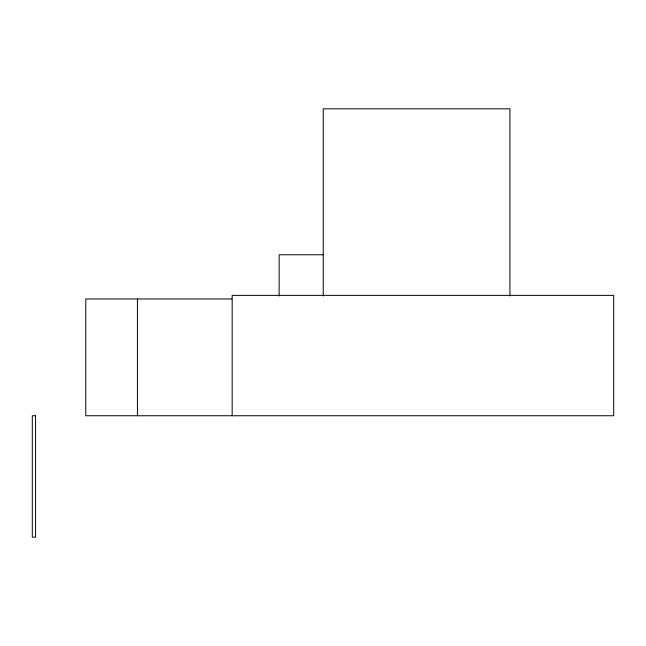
<?xml version="1.0" encoding="UTF-8"?>
<svg xmlns="http://www.w3.org/2000/svg" width="646" height="646" viewBox="0 0 646 646"><rect width="100%" height="100%" fill="white"/><g stroke="black" fill="none" stroke-linecap="round" stroke-linejoin="round"><path stroke-width="0.97" d="M323.21 254.774L279.153 254.774L279.153 296.021M231.882 298.969L85.773 298.969L85.773 415.741L613.7 415.741L613.7 295.384L232.164 295.384L232.164 415.741M509.92 295.997L509.92 108.835L323.25 108.835L323.25 295.997M137.436 298.969L137.436 415.741M35.578 415.741L32.3 415.741L32.3 537.165L35.578 537.165L35.578 415.741"/></g></svg>
